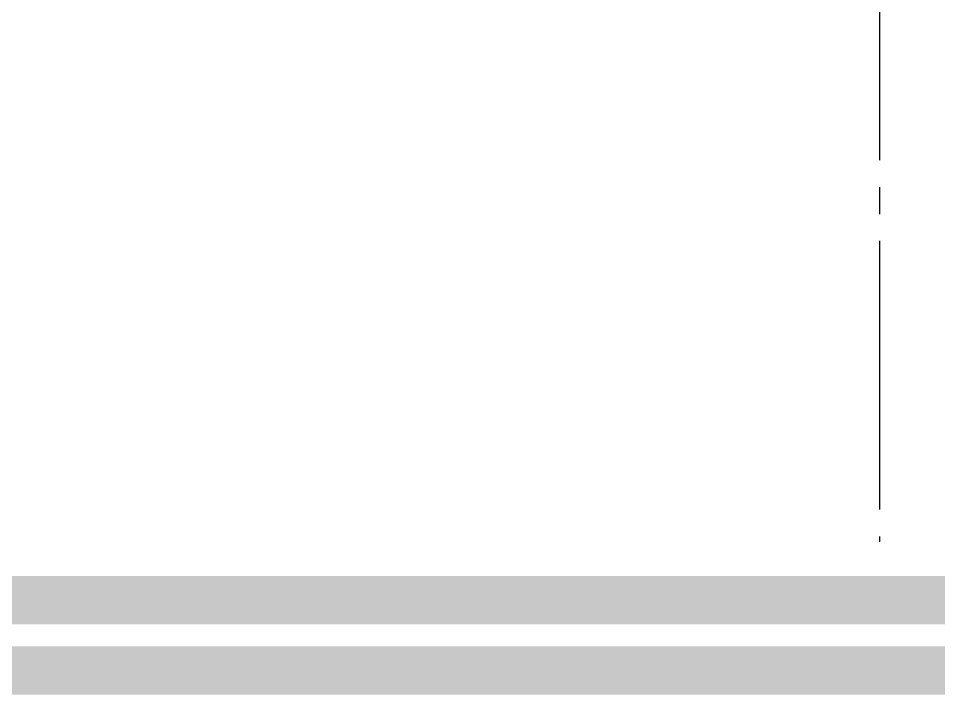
# Model space of a CAD drawing. Extents: x -3080 to 28500, y -1326 to 31609.
# Drawn here: x 8559 to 9415, y -862 to -233 of the extents above; entities that cross this region are included whole.
import ezdxf

# ---------------------------------------------------------------- set-up
doc = ezdxf.new("R2010")
doc.units = 0
doc.header["$LTSCALE"] = 100
doc.linetypes.add('X-S-FAB-L05$0$COL-CEN-LIN', pattern=[3.25, 2.5, -0.25, 0.25, -0.25])
for name, color, linetype in [('0-xref', 8, 'Continuous'), ('188K-SM-07-F10-MECH-CR PIPE-Y2257103$0$00_AC_CHS_12℃', 4, 'Continuous'), ('188K-SM-07-F10-MECH-CR PIPE-Y2257103$0$00_AC_CHS_20℃', 3, 'Continuous'), ('X-S-FAB-L05$0$BLOCK', 8, 'Continuous'), ('X-S-FAB-L05$0$CCL', 8, 'X-S-FAB-L05$0$COL-CEN-LIN')]:
    doc.layers.add(name, color=color, linetype=linetype)

# ---------------------------------------------------------------- blocks, each defined once
blk = doc.blocks.new('X-S-FAB-L05$0$FAB2-L05')
at = {"layer": 'X-S-FAB-L05$0$CCL'}
blk.add_line((-16800, 11005), (-16800, 0), dxfattribs=at)
blk = doc.blocks.new('X-S-FAB-L05')
at = {"layer": 'X-S-FAB-L05$0$BLOCK'}
blk.add_blockref('X-S-FAB-L05$0$FAB2-L05', (26160, -720), dxfattribs=at)
blk = doc.blocks.new('188K-SM-07-F10-MECH-CR PIPE-Y2257103')
at = {"layer": '188K-SM-07-F10-MECH-CR PIPE-Y2257103$0$00_AC_CHS_12℃', "ltscale": 1000, "const_width": 45}
blk.add_lwpolyline([(2250.041, -268.966), (2358.989, -268.966), (2363.989, -273.966), (2363.989, -774.103), (12268.686, -774.103)], dxfattribs=at)
at = {"layer": '188K-SM-07-F10-MECH-CR PIPE-Y2257103$0$00_AC_CHS_20℃', "ltscale": 1000, "const_width": 45}
blk.add_lwpolyline([(2250.041, -358.966), (2312.061, -358.966), (2312.061, -839.555), (12268.686, -839.555)], dxfattribs=at)

msp = doc.modelspace()

# ---------------------------------------------------------------- block references
at = {"layer": '0-xref'}
msp.add_blockref('X-S-FAB-L05', (0, 0), dxfattribs=at)

# ---------------------------------------------------------------- next in the draw order: block references
msp.add_blockref('188K-SM-07-F10-MECH-CR PIPE-Y2257103', (0, 0), dxfattribs=at)

doc.saveas('drawing.dxf')
